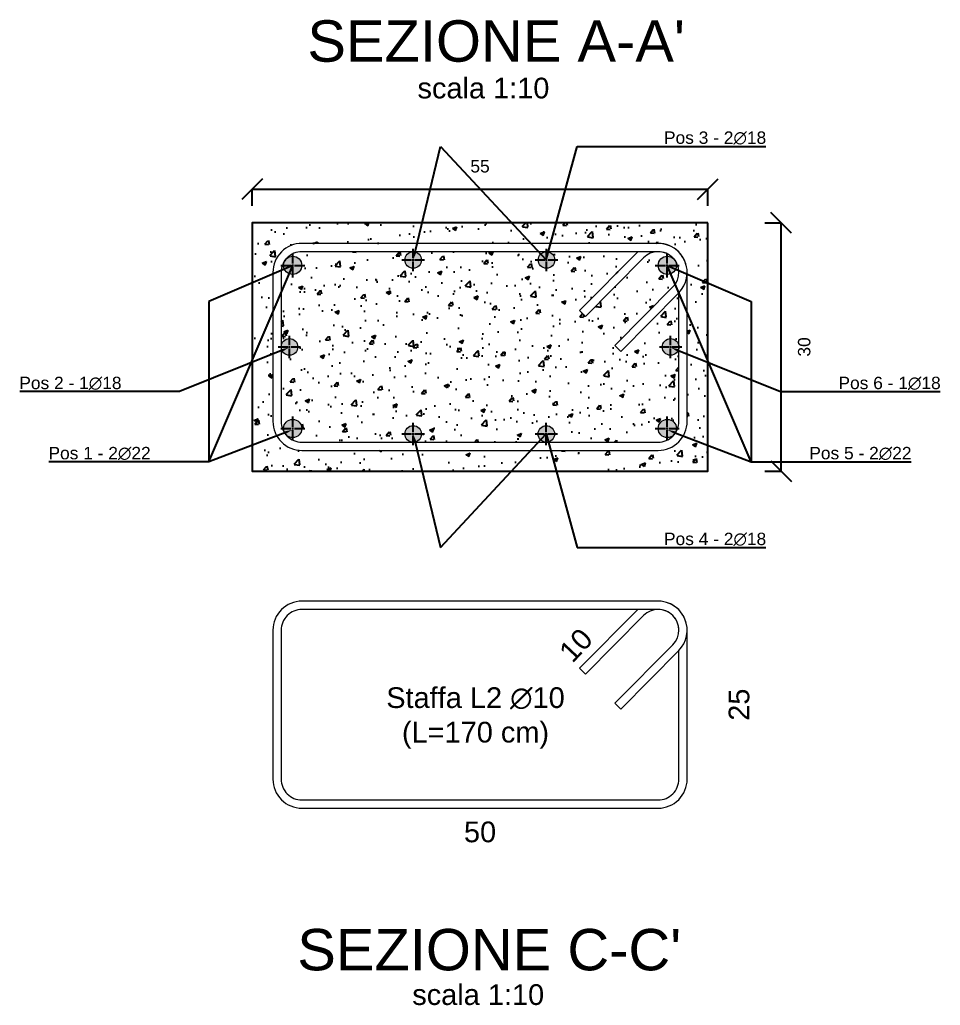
# Model space of a CAD drawing. Header units: millimetres. Extents: x -455371 to 117772, y -78417 to 116564.
# Drawn here: x -342279 to -341168, y 42179 to 43369 of the extents above; entities that cross this region are included whole.
import ezdxf
from ezdxf import colors
from ezdxf.entities.mleader import LeaderData, LeaderLine
from ezdxf.math import Vec2, Vec3

# ---------------------------------------------------------------- set-up
doc = ezdxf.new("R2010")
doc.units = ezdxf.units.MM
doc.linetypes.add('CENTER2', pattern=[28.575, 19.05, -3.175, 3.175, -3.175])
doc.layers.get('0').update_dxf_attribs({"color": 255})
for name, color, linetype, lineweight in [('armature', 5, 'Continuous', 18), ('Cls', 7, 'Continuous', 25), ('quote', 5, 'Continuous', 15), ('RETINO ARMATURE', 253, 'Continuous', 15), ('Scritte', 7, 'Continuous', 15), ('staffe', 10, 'Continuous', 15)]:
    doc.layers.add(name, color=color, linetype=linetype, lineweight=lineweight)
doc.layers.add('RETINI', color=253, linetype='Continuous')
doc.styles.get("Standard").update_dxf_attribs({"font": 'arial.ttf'})
doc.dimstyles.new('per distinte 1 a 10', dxfattribs={"dimtxt": 25, "dimasz": 150, "dimexe": 0.18, "dimexo": 250, "dimgap": 50, "dimtad": 2, "dimdec": 0, "dimlfac": 0.1, "dimzin": 0, "dimdsep": 46, "dimtxsty": 'Standard', "dimblk": 'NONE', "dimcen": 0, "dimse1": 1, "dimse2": 1, "dimsd1": 1, "dimsd2": 1, "dimadec": 0, "dimazin": 0, "dimtfac": 1, "dimtdec": 0, "dimtofl": 0, "dimtmove": 0, "dimatfit": 3, "dimldrblk": 'NONE', "dimfxl": 250, "dimfxlon": 1, "dimtolj": 1, "dimtzin": 0, "dimarcsym": 2})
doc.dimstyles.new('scala 1 a 10', dxfattribs={"dimtxt": 15, "dimasz": 25, "dimexe": 0.183, "dimexo": 0.1, "dimgap": 20, "dimtad": 2, "dimdec": 0, "dimlfac": 0.1, "dimzin": 0, "dimdsep": 46, "dimtxsty": 'Standard', "dimblk": 'OBLIQUE', "dimcen": -25, "dimadec": 0, "dimazin": 0, "dimtfac": 1, "dimtdec": 0, "dimtofl": 0, "dimtmove": 0, "dimatfit": 3, "dimfxl": 20, "dimfxlon": 1, "dimtolj": 1, "dimtzin": 0, "dimarcsym": 0})
pattern_1 = [(50, (5521.02, -11072.47), (52.833554, -4.622335), [5.5245, -60.7695]), (355, (5521.02, -11072.47), (-10.220592, 55.406485), [4.4196, -48.615769]), (100.451445, (5525.42, -11072.856), (42.612962, 50.784148), [4.6951026, -51.646171]), (46.1842, (5521.02, -11057.74), (78.612922, -12.192275), [8.28675, -91.15425]), (96.635558, (5527.57, -11058.755), (68.847199, 71.753576), [7.042657, -77.469326]), (351.18415, (5521.02, -11057.74), (68.847199, 71.753576), [6.62939, -72.923322]), (21, (5528.385, -11061.42), (43.9681735, -29.6569075), [5.5245, -60.7695]), (326, (5528.385, -11061.42), (17.922588, 53.41451), [4.4196, -48.6156]), (71.451445, (5532.05, -11063.893), (61.8907616, 23.757603), [4.6951026, -51.646082]), (37.5, (5521.02, -11072.47), (0.8956949, 24.5209613), [0, -48.02632, 0, -49.3522, 0, -48.79975]), (7.5, (5521.02, -11072.47), (19.3777021, 29.0523667), [0, -28.13812, 0, -46.92142, 0, -18.59915]), (327.5, (5504.593, -11072.47), (39.3212726, -1.6613358), [0, -18.415, 0, -57.4548, 0, -76.2381]), (317.5, (5497.227, -11072.47), (42.9574626, 7.3736824), [0, -23.9395, 0, -38.15588, 0, -54.1401])]

# ---------------------------------------------------------------- blocks, each defined once
blk = doc.blocks.new('*U1449')
at = {"layer": 'Cls', "color": 0, "linetype": 'CENTER2', "transparency": 16777216}
for p, q in [((0, 2.2), (0, 14.5)), ((-14.5, 0), (-2.2, 0)), ((2.2, 0), (14.5, 0)), ((0, -14.5), (0, -2.2))]:
    blk.add_line(p, q, dxfattribs=at)
at = {"layer": 'Cls', "color": 0, "linetype": 'Continuous', "transparency": 16777216}
for p, q in [((-1.1, 0), (1.1, 0)), ((0, -1.1), (0, 1.1))]:
    blk.add_line(p, q, dxfattribs=at)
blk = doc.blocks.new('*U1450')
at = {"layer": 'Cls', "color": 0, "linetype": 'CENTER2', "transparency": 16777216}
for p, q in [((0, 2), (0, 13.5)), ((-13.5, 0), (-2, 0)), ((2, 0), (13.5, 0)), ((0, -13.5), (0, -2))]:
    blk.add_line(p, q, dxfattribs=at)
at = {"layer": 'Cls', "color": 0, "linetype": 'Continuous', "transparency": 16777216}
for p, q in [((-1, 0), (1, 0)), ((0, -1), (0, 1))]:
    blk.add_line(p, q, dxfattribs=at)
blk = doc.blocks.new('*U1451')
at = {"layer": 'Cls', "color": 0, "linetype": 'CENTER2', "transparency": 16777216}
for p, q in [((0, 2.2), (0, 14.5)), ((-14.5, 0), (-2.2, 0)), ((2.2, 0), (14.5, 0)), ((0, -14.5), (0, -2.2))]:
    blk.add_line(p, q, dxfattribs=at)
at = {"layer": 'Cls', "color": 0, "linetype": 'Continuous', "transparency": 16777216}
for p, q in [((-1.1, 0), (1.1, 0)), ((0, -1.1), (0, 1.1))]:
    blk.add_line(p, q, dxfattribs=at)
blk = doc.blocks.new('*U1452')
at = {"layer": 'Cls', "color": 0, "linetype": 'CENTER2', "transparency": 16777216}
for p, q in [((0, 2), (0, 13.5)), ((-13.5, 0), (-2, 0)), ((2, 0), (13.5, 0)), ((0, -13.5), (0, -2))]:
    blk.add_line(p, q, dxfattribs=at)
at = {"layer": 'Cls', "color": 0, "linetype": 'Continuous', "transparency": 16777216}
for p, q in [((-1, 0), (1, 0)), ((0, -1), (0, 1))]:
    blk.add_line(p, q, dxfattribs=at)
blk = doc.blocks.new('*U1469')
at = {"layer": 'Cls', "color": 0, "linetype": 'CENTER2', "transparency": 16777216}
for p, q in [((0, 2), (0, 13.5)), ((-13.5, 0), (-2, 0)), ((2, 0), (13.5, 0)), ((0, -13.5), (0, -2))]:
    blk.add_line(p, q, dxfattribs=at)
at = {"layer": 'Cls', "color": 0, "linetype": 'Continuous', "transparency": 16777216}
for p, q in [((-1, 0), (1, 0)), ((0, -1), (0, 1))]:
    blk.add_line(p, q, dxfattribs=at)
blk = doc.blocks.new('*U1470')
at = {"layer": 'Cls', "color": 0, "linetype": 'CENTER2', "transparency": 16777216}
for p, q in [((0, 2), (0, 13.5)), ((-13.5, 0), (-2, 0)), ((2, 0), (13.5, 0)), ((0, -13.5), (0, -2))]:
    blk.add_line(p, q, dxfattribs=at)
at = {"layer": 'Cls', "color": 0, "linetype": 'Continuous', "transparency": 16777216}
for p, q in [((-1, 0), (1, 0)), ((0, -1), (0, 1))]:
    blk.add_line(p, q, dxfattribs=at)
blk = doc.blocks.new('*U1471')
at = {"layer": 'Cls', "color": 0, "linetype": 'CENTER2', "transparency": 16777216}
for p, q in [((0, 2), (0, 13.5)), ((-13.5, 0), (-2, 0)), ((2, 0), (13.5, 0)), ((0, -13.5), (0, -2))]:
    blk.add_line(p, q, dxfattribs=at)
at = {"layer": 'Cls', "color": 0, "linetype": 'Continuous', "transparency": 16777216}
for p, q in [((-1, 0), (1, 0)), ((0, -1), (0, 1))]:
    blk.add_line(p, q, dxfattribs=at)
blk = doc.blocks.new('*U1472')
at = {"layer": 'Cls', "color": 0, "linetype": 'CENTER2', "transparency": 16777216}
for p, q in [((0, 2.2), (0, 14.5)), ((-14.5, 0), (-2.2, 0)), ((2.2, 0), (14.5, 0)), ((0, -14.5), (0, -2.2))]:
    blk.add_line(p, q, dxfattribs=at)
at = {"layer": 'Cls', "color": 0, "linetype": 'Continuous', "transparency": 16777216}
for p, q in [((-1.1, 0), (1.1, 0)), ((0, -1.1), (0, 1.1))]:
    blk.add_line(p, q, dxfattribs=at)
blk = doc.blocks.new('*U1473')
at = {"layer": 'Cls', "color": 0, "linetype": 'CENTER2', "transparency": 16777216}
for p, q in [((0, 2), (0, 13.5)), ((-13.5, 0), (-2, 0)), ((2, 0), (13.5, 0)), ((0, -13.5), (0, -2))]:
    blk.add_line(p, q, dxfattribs=at)
at = {"layer": 'Cls', "color": 0, "linetype": 'Continuous', "transparency": 16777216}
for p, q in [((-1, 0), (1, 0)), ((0, -1), (0, 1))]:
    blk.add_line(p, q, dxfattribs=at)
blk = doc.blocks.new('*U1474')
at = {"layer": 'Cls', "color": 0, "linetype": 'CENTER2', "transparency": 16777216}
for p, q in [((0, 2.2), (0, 14.5)), ((-14.5, 0), (-2.2, 0)), ((2.2, 0), (14.5, 0)), ((0, -14.5), (0, -2.2))]:
    blk.add_line(p, q, dxfattribs=at)
at = {"layer": 'Cls', "color": 0, "linetype": 'Continuous', "transparency": 16777216}
for p, q in [((-1.1, 0), (1.1, 0)), ((0, -1.1), (0, 1.1))]:
    blk.add_line(p, q, dxfattribs=at)
blk = doc.blocks.new('*D1632')
at = {"layer": 'Defpoints', "color": 0, "transparency": 16777216}
for p in [(-341473.7, 42666.7), (-341508.7, 42416.7), (-341473.7, 42416.7)]:
    blk.add_point(p, dxfattribs=at)
at = {"layer": 'quote', "color": 0, "transparency": 16777216, "insert": (-341411, 42541.7), "char_height": 25, "attachment_point": 5, "rotation": 90}
blk.add_mtext('\\A1;25', dxfattribs=at)
blk = doc.blocks.new('_None')
blk = doc.blocks.new('*D1633')
at = {"layer": 'Defpoints', "color": 0, "transparency": 16777216}
for p in [(-341973.7, 42631.7), (-341473.7, 42631.7), (-341473.7, 42450.7)]:
    blk.add_point(p, dxfattribs=at)
at = {"layer": 'quote', "color": 0, "transparency": 16777216, "insert": (-341723.7, 42387.9), "char_height": 25, "attachment_point": 5}
blk.add_mtext('\\A1;50', dxfattribs=at)
blk = doc.blocks.new('_Oblique')
at = {"color": 0, "linetype": 'ByBlock', "lineweight": -2}
blk.add_line((-0.5, -0.5), (0.5, 0.5), dxfattribs=at)
blk = doc.blocks.new('*D2253')
at = {"layer": 'Defpoints', "color": 0, "transparency": 16777216}
for p in [(-341448.7, 43164.1), (-341998.7, 43123.7), (-341448.7, 43123.7)]:
    blk.add_point(p, dxfattribs=at)
at = {"layer": 'quote', "color": 0, "lineweight": -2, "transparency": 16777216}
for p, q in [((-341998.7, 43144.1), (-341998.7, 43164.3)), ((-341998.7, 43164.1), (-341448.7, 43164.1)), ((-341448.7, 43144.1), (-341448.7, 43164.3))]:
    blk.add_line(p, q, dxfattribs=at)
at = {"layer": 'quote', "color": 0, "lineweight": -2, "transparency": 16777216, "xscale": 25, "yscale": 25, "zscale": 25, "rotation": 180}
blk.add_blockref('_Oblique', (-341998.7, 43164.1), dxfattribs=at)
at = {"layer": 'quote', "color": 0, "lineweight": -2, "transparency": 16777216, "xscale": 25, "yscale": 25, "zscale": 25}
blk.add_blockref('_Oblique', (-341448.7, 43164.1), dxfattribs=at)
at = {"layer": 'quote', "color": 0, "transparency": 16777216, "insert": (-341723.7, 43191.7), "char_height": 15, "attachment_point": 5}
blk.add_mtext('\\A1;55', dxfattribs=at)
blk = doc.blocks.new('*D2254')
at = {"layer": 'Defpoints', "color": 0, "transparency": 16777216}
for p in [(-341998.7, 43123.7), (-341360.1, 43123.7), (-341998.7, 42823.7)]:
    blk.add_point(p, dxfattribs=at)
at = {"layer": 'quote', "color": 0, "lineweight": -2, "transparency": 16777216}
for p, q in [((-341380.1, 43123.7), (-341359.9, 43123.7)), ((-341360.1, 42823.7), (-341360.1, 43123.7)), ((-341380.1, 42823.7), (-341359.9, 42823.7))]:
    blk.add_line(p, q, dxfattribs=at)
at = {"layer": 'quote', "color": 0, "lineweight": -2, "transparency": 16777216, "xscale": 25, "yscale": 25, "zscale": 25}
for p, rotation in [((-341360.1, 43123.7), 90), ((-341360.1, 42823.7), 270)]:
    blk.add_blockref('_Oblique', p, dxfattribs=dict(at, rotation=rotation))
at = {"layer": 'quote', "color": 0, "transparency": 16777216, "insert": (-341332.4, 42973.7), "char_height": 15, "attachment_point": 5, "rotation": 90}
blk.add_mtext('\\A1;30', dxfattribs=at)

msp = doc.modelspace()

# ---------------------------------------------------------------- hatches: boundary and pattern name
at = {"layer": 'RETINI'}
h = msp.add_hatch(dxfattribs=at)
h.set_pattern_fill('AR-CONC', color=256, scale=0.29)
h.set_pattern_definition(pattern_1)
h.paths.add_polyline_path([(-341448.7, 43123.7), (-341998.7, 43123.7), (-341998.7, 42823.7), (-341448.7, 42823.7)])
h.paths.add_polyline_path([(-341473.7, 42883.7, -0.414214), (-341508.7, 42848.7), (-341938.7, 42848.7, -0.414214), (-341973.7, 42883.7), (-341973.7, 43063.7, -0.414214), (-341938.7, 43098.7), (-341508.7, 43098.7, -0.414214), (-341473.7, 43063.7)], flags=16)
h.paths.add_polyline_path([(-341483.7, 42883.7, -0.414214), (-341508.7, 42858.7), (-341938.7, 42858.7, -0.414214), (-341963.7, 42883.7), (-341963.7, 43063.7, -0.414214), (-341938.7, 43088.7), (-341508.7, 43088.7, -0.315787), (-341485.2, 43072.2), (-341486.7, 43072.2, -1), (-341508.7, 43072.2, -0.414214), (-341497.7, 43083.2), (-341497.7, 43086.1, 0.32833), (-341526.8, 43080.9), (-341596.5, 43010.5), (-341603.6, 43017.6), (-341533.2, 43088.7), (-341644.3, 43088.7, -0.437501), (-341633.5, 43078.7, -1), (-341653.5, 43078.7, -0.391303), (-341644.3, 43088.7), (-341805, 43088.7, -0.432255), (-341794.4, 43078.7, -1), (-341814.4, 43078.7, -0.396399), (-341805, 43088.7), (-341938.7, 43088.7, 0.115463), (-341949.8, 43086.1), (-341949.8, 43083.2, -0.414214), (-341938.8, 43072.2, -1), (-341960.8, 43072.2), (-341962.3, 43072.2, 0.087042), (-341963.7, 43063.7), (-341963.7, 42973.7, -1), (-341943.7, 42973.7, -1), (-341963.7, 42973.7), (-341963.7, 42883.7, 0.086564), (-341962.3, 42875.2), (-341960.8, 42875.2, -1), (-341938.8, 42875.2, -0.414214), (-341949.8, 42864.2), (-341949.8, 42861.2, 0.114975), (-341938.7, 42858.7), (-341803.8, 42858.7, -0.429721), (-341814.4, 42868.6, -1), (-341794.4, 42868.6, -0.398874), (-341803.8, 42858.7), (-341642.9, 42858.7, -0.438475), (-341653.7, 42868.6, -1), (-341633.7, 42868.6, -0.390361), (-341642.9, 42858.7), (-341508.7, 42858.7, 0.114975), (-341497.7, 42861.2), (-341497.7, 42864.2, -0.414214), (-341508.7, 42875.2, -1), (-341486.7, 42875.2), (-341485.2, 42875.2, 0.086564), (-341483.7, 42883.7), (-341483.7, 42973.7, -1), (-341503.7, 42973.7, -1), (-341483.7, 42973.7)], flags=0)
h = msp.add_hatch(dxfattribs=at)
h.set_pattern_fill('AR-CONC', color=256, scale=0.29)
h.set_pattern_definition(pattern_1)
h.paths.add_polyline_path([(-341814.4, 43078.7, -0.396399), (-341805, 43088.7), (-341938.7, 43088.7, 0.115463), (-341949.8, 43086.1), (-341949.8, 43083.2, -0.414214), (-341938.8, 43072.2, -1), (-341960.8, 43072.2), (-341962.3, 43072.2, 0.087042), (-341963.7, 43063.7), (-341963.7, 42973.7, -1), (-341943.7, 42973.7, -1), (-341963.7, 42973.7), (-341963.7, 42883.7, 0.086564), (-341962.3, 42875.2), (-341960.8, 42875.2, -1), (-341938.8, 42875.2, -0.414214), (-341949.8, 42864.2), (-341949.8, 42861.2, 0.114975), (-341938.7, 42858.7), (-341803.8, 42858.7, -0.429721), (-341814.4, 42868.6, -1), (-341794.4, 42868.6, -0.398874), (-341803.8, 42858.7), (-341642.9, 42858.7, -0.438475), (-341653.7, 42868.6, -1), (-341633.7, 42868.6, -0.390361), (-341642.9, 42858.7), (-341508.7, 42858.7, 0.114975), (-341497.7, 42861.2), (-341497.7, 42864.2, -0.414214), (-341508.7, 42875.2, -1), (-341486.7, 42875.2), (-341485.2, 42875.2, 0.086564), (-341483.7, 42883.7), (-341483.7, 42973.7, -1), (-341503.7, 42973.7, -1), (-341483.7, 42973.7), (-341483.7, 43039.2), (-341553.8, 42968.3), (-341560.9, 42975.4), (-341491, 43046.1, 0.289543), (-341485.2, 43072.2), (-341486.7, 43072.2, -1), (-341508.7, 43072.2, -0.414214), (-341497.7, 43083.2), (-341497.7, 43086.1, 0.32833), (-341526.8, 43080.9), (-341596.5, 43010.5), (-341603.6, 43017.6), (-341533.2, 43088.7), (-341644.3, 43088.7, -0.437501), (-341633.5, 43078.7, -1), (-341653.5, 43078.7, -0.391303), (-341644.3, 43088.7), (-341805, 43088.7, -0.432255), (-341794.4, 43078.7, -1)])
at = {"layer": 'RETINO ARMATURE'}
h = msp.add_hatch(color=256, dxfattribs=at)
h.dxf.hatch_style = 1
h.paths.add_polyline_path([(-341938.8, 43072.2, 1), (-341960.8, 43072.2, 1)])
h = msp.add_hatch(color=256, dxfattribs=at)
h.dxf.hatch_style = 1
h.paths.add_polyline_path([(-341803.7, 43088.7), (-341805, 43088.7, 0.396399), (-341814.4, 43078.7), (-341814, 43075.9, 0.864726), (-341794.4, 43078.6), (-341794.4, 43079, 0.38653)])
h = msp.add_hatch(color=256, dxfattribs=at)
h.dxf.hatch_style = 1
h.paths.add_polyline_path([(-341643.1, 43088.7), (-341644.3, 43088.7, 0.391303), (-341653.5, 43078.7, 0.916357), (-341633.7, 43076.9), (-341633.7, 43079.1, 0.384742)])
h.paths.add_polyline_path([(-341642.7, 43088.7), (-341643.1, 43088.7, -0.384742), (-341633.7, 43079.1), (-341633.7, 43078.7), (-341633.5, 43078.7, 0.391303)])
h.paths.add_polyline_path([(-341633.5, 43078.7), (-341633.7, 43078.7), (-341633.7, 43076.9, 0.043647)])
h.paths.add_polyline_path([(-341508.7, 43072.2, 1), (-341486.7, 43072.2, 1)])
h = msp.add_hatch(color=256, dxfattribs=at)
h.dxf.hatch_style = 1
h.paths.add_polyline_path([(-341943.7, 42973.7, 1), (-341963.7, 42973.7, 1)])
h = msp.add_hatch(color=256, dxfattribs=at)
h.dxf.hatch_style = 1
h.paths.add_polyline_path([(-341508.7, 42875.2, 1), (-341486.7, 42875.2, 1)])
h.paths.add_polyline_path([(-341503.7, 42973.7, 1), (-341483.7, 42973.7, 1)])
h = msp.add_hatch(color=256, dxfattribs=at)
h.dxf.hatch_style = 1
h.paths.add_polyline_path([(-341938.8, 42875.2, 1), (-341960.8, 42875.2, 1)])
h = msp.add_hatch(color=256, dxfattribs=at)
h.dxf.hatch_style = 1
h.paths.add_polyline_path([(-341794.4, 42868.6, 0.017753), (-341794.4, 42869.3), (-341794.6, 42870.7, 0.837197), (-341814.3, 42870), (-341814.3, 42868.6, 0.619512), (-341798.2, 42860.7, 0.231788)])
h = msp.add_hatch(color=256, dxfattribs=at)
h.dxf.hatch_style = 1
h.paths.add_polyline_path([(-341633.7, 42868.6, 0.017753), (-341633.8, 42869.3), (-341634, 42870.7, 0.837197), (-341653.6, 42870), (-341653.7, 42868.6, 0.619512), (-341637.6, 42860.7, 0.231788)])

# ---------------------------------------------------------------- linework, layer by layer
at = {"layer": 'armature'}
for centre, radius in [((-341949.8, 43072.2), 11), ((-341804.4, 43078.7), 10), ((-341643.5, 43078.7), 10), ((-341497.7, 43072.2), 11), ((-341953.7, 42973.7), 10), ((-341493.7, 42973.7), 10), ((-341949.8, 42875.2), 11), ((-341497.7, 42875.2), 11), ((-341804.4, 42868.6), 10), ((-341643.7, 42868.6), 10)]:
    msp.add_circle(centre, radius, dxfattribs=at)
at = {"layer": 'Cls'}
msp.add_lwpolyline([(-341448.7, 43123.7), (-341998.7, 43123.7), (-341998.7, 42823.7), (-341448.7, 42823.7), (-341448.7, 43123.7)], dxfattribs=at)
at = {"layer": 'staffe'}
for points in [[(-341508.7, 43098.7), (-341938.7, 43098.7, 0.414214), (-341973.7, 43063.7), (-341973.7, 42883.7, 0.414214), (-341938.7, 42848.7), (-341508.7, 42848.7, 0.414214), (-341473.7, 42883.7), (-341473.7, 43063.7, 0.414214)], [(-341508.7, 42666.7), (-341938.7, 42666.7, 0.414214), (-341973.7, 42631.7), (-341973.7, 42451.7, 0.414214), (-341938.7, 42416.7), (-341508.7, 42416.7, 0.414214), (-341473.7, 42451.7), (-341473.7, 42631.7, 0.414214)]]:
    msp.add_lwpolyline(points, format="xyb", close=True, dxfattribs=at)
for points in [[(-341490.6, 43046.5), (-341560.9, 42975.4), (-341553.8, 42968.3), (-341483.9, 43039, 0.666247), (-341508.7, 43098.7, 0.666247)], [(-341483.7, 43063.7, 0.414214), (-341508.7, 43088.7), (-341938.7, 43088.7, 0.414214), (-341963.7, 43063.7), (-341963.7, 42883.7, 0.414214), (-341938.7, 42858.7), (-341508.7, 42858.7, 0.414214), (-341483.7, 42883.7), (-341483.7, 43039.2)], [(-341490.6, 42614.5), (-341560.9, 42543.4), (-341553.8, 42536.3), (-341483.9, 42607, 0.666247), (-341508.7, 42666.7, 0.666247)], [(-341483.7, 42631.7, 0.414214), (-341508.7, 42656.7), (-341938.7, 42656.7, 0.414214), (-341963.7, 42631.7), (-341963.7, 42451.7, 0.414214), (-341938.7, 42426.7), (-341508.7, 42426.7, 0.414214), (-341483.7, 42451.7), (-341483.7, 42607.2)]]:
    msp.add_lwpolyline(points, format="xyb", dxfattribs=at)
for points in [[(-341803.7, 43088.7), (-341805, 43088.7)], [(-341642.7, 43088.7), (-341644.3, 43088.7)], [(-341533.2, 43088.7), (-341603.6, 43017.6), (-341596.5, 43010.5), (-341526.5, 43081.2)], [(-341804.9, 42858.7), (-341803.8, 42858.7)], [(-341644.6, 42858.7), (-341642.9, 42858.7)], [(-341533.2, 42656.7), (-341603.6, 42585.6), (-341596.5, 42578.5), (-341526.5, 42649.2)]]:
    msp.add_lwpolyline(points, dxfattribs=at)
for centre in [(-341508.7, 43063.7), (-341508.7, 42631.7)]:
    msp.add_arc(centre, 25, 315.3064, 135.3064, dxfattribs=at)

# ---------------------------------------------------------------- block references
at = {"layer": 'Cls', "linetype": 'CENTER2'}
for name, p in [('*U1451', (-341949.8, 43072.2)), ('*U1452', (-341804.4, 43078.7)), ('*U1469', (-341643.5, 43078.7)), ('*U1474', (-341497.7, 43072.2)), ('*U1450', (-341953.7, 42973.7)), ('*U1473', (-341493.7, 42973.7)), ('*U1449', (-341949.8, 42875.2)), ('*U1471', (-341804.4, 42868.6)), ('*U1470', (-341643.7, 42868.6)), ('*U1472', (-341497.7, 42875.2))]:
    msp.add_blockref(name, p, dxfattribs=at)

# ---------------------------------------------------------------- texts
at = {"layer": 'Scritte', "attachment_point": 1}
for s, width, insert, char_height in [("SEZIONE A-A'", 923.094, (-341932.1, 43368.1), 50), ('scala 1:10', 923.094, (-341799.2, 43298.8), 25), ('\\pxqc;Staffa L2 ∅10 (L=170 cm)', 219.669, (-341839, 42562.7), 25), ("SEZIONE C-C'", 923.094, (-341944.3, 42270.9), 50), ('scala 1:10', 923.094, (-341805.5, 42204.1), 25)]:
    msp.add_mtext_dynamic_manual_height_columns(s, width=width, gutter_width=12.5, heights=[0], dxfattribs=dict(at, insert=insert, char_height=char_height))
at = {"layer": 'Scritte', "insert": (-341630.5, 42608), "char_height": 25, "attachment_point": 1, "rotation": 46.7232}
msp.add_mtext_dynamic_manual_height_columns('10', width=76.834, gutter_width=12.5, heights=[0], dxfattribs=at)

# ---------------------------------------------------------------- dimensions: what is measured, and where the dimension line sits
at = {"layer": 'quote'}
dim = msp.add_linear_dim(base=(-341448.7, 43164.1), p1=(-341998.7, 43123.7), p2=(-341448.7, 43123.7), dimstyle='scala 1 a 10', dxfattribs=at)
dim.commit()
dim.dimension.update_dxf_attribs({"geometry": '*D2253', "text_midpoint": (-341723.7, 43191.7)})
dim = msp.add_linear_dim(base=(-341360.1, 43123.7), p1=(-341998.7, 42823.7), p2=(-341998.7, 43123.7), angle=90, dimstyle='scala 1 a 10', dxfattribs=at)
dim.commit()
dim.dimension.update_dxf_attribs({"geometry": '*D2254', "text_midpoint": (-341332.4, 42973.7)})
for base, p1, p2, angle, picture, middle, dimtype in [((-341473.7, 42416.7), (-341473.7, 42666.7), (-341508.7, 42416.7), 90, '*D1632', (-341473.7, 42541.7), 160), ((-341473.7, 42450.7), (-341973.7, 42631.7), (-341473.7, 42631.7), 0, '*D1633', (-341723.7, 42450.7), 161)]:
    dim = msp.add_linear_dim(base=base, p1=p1, p2=p2, angle=angle, dimstyle='per distinte 1 a 10', dxfattribs=at)
    dim.commit()
    dim.dimension.update_dxf_attribs({"geometry": picture, "text_midpoint": middle, "dimtype": dimtype})

# ---------------------------------------------------------------- leaders
ml = msp.add_multileader_mtext('Standard', dxfattribs=at)
ml.set_content('Pos 3 - 2∅18', color=256)
ml.set_leader_properties()
ml.build(insert=Vec2(0, 0))
ml.multileader.update_dxf_attribs({"text_left_attachment_type": 6, "text_right_attachment_type": 6, "dogleg_length": 20, "arrow_head_size": 10})
ctx = ml.context
ctx.base_point, ctx.char_height, ctx.arrow_head_size, ctx.landing_gap_size, ctx.plane_origin = Vec3(-341551.7, 43215.9), 15, 10, 50, Vec3(-341904.2, 43071.9)
ctx.left_attachment, ctx.right_attachment = 6, 6
notes = []
notes.append((ctx, [(0, (1, 1, 0), (-341571.7, 43215.9), (1, 0), 20, [(2, [(-341804.4, 43078.7), (-341771.6, 43215.9), (-341643.7, 43078.7), (-341606.5, 43215.9)], 0, [])])]))
ctx.mtext.insert, ctx.mtext.flow_direction = Vec3(-341501.7, 43233.9), 5
ml = msp.add_multileader_mtext('Standard', dxfattribs=at)
ml.set_content('Pos 1 - 2∅22', color=256)
ml.set_leader_properties()
ml.build(insert=Vec2(0, 0))
ml.multileader.update_dxf_attribs({"text_left_attachment_type": 6, "text_right_attachment_type": 6, "dogleg_length": 20, "arrow_head_size": 10})
ctx = ml.context
ctx.base_point, ctx.char_height, ctx.arrow_head_size, ctx.landing_gap_size, ctx.plane_origin = Vec3(-342291.9, 42835), 15, 10, 50, Vec3(-341949.8, 42873.7)
ctx.left_attachment, ctx.right_attachment, ctx.text_align_type = 6, 6, 2
notes.append((ctx, [(0, (1, 1, 0), (-342051.2, 42835), (-1, 0), 20, [(1, [(-341949.8, 42873.7), (-342051.2, 42835), (-341949.8, 43072.2), (-342051.2, 43028.6)], 0, [])])]))
ctx.mtext.insert, ctx.mtext.alignment, ctx.mtext.flow_direction = Vec3(-342121.2, 42853), 3, 5
ml = msp.add_multileader_mtext('Standard', dxfattribs=at)
ml.set_content('Pos 5 - 2∅22', color=256)
ml.set_leader_properties()
ml.build(insert=Vec2(0, 0))
ml.multileader.update_dxf_attribs({"text_left_attachment_type": 6, "text_right_attachment_type": 6, "dogleg_length": 20, "arrow_head_size": 10})
ctx = ml.context
ctx.base_point, ctx.char_height, ctx.arrow_head_size, ctx.landing_gap_size, ctx.plane_origin = Vec3(-341376.3, 42835), 15, 10, 50, Vec3(-341497.7, 42873.7)
ctx.left_attachment, ctx.right_attachment = 6, 6
notes.append((ctx, [(0, (1, 1, 0), (-341396.3, 42835), (1, 0), 20, [(1, [(-341497.7, 42873.7), (-341396.3, 42835), (-341497.7, 43072.2), (-341396.3, 43028.6)], 0, [])])]))
ctx.mtext.insert, ctx.mtext.flow_direction = Vec3(-341326.3, 42853), 5
ml = msp.add_multileader_mtext('Standard', dxfattribs=at)
ml.set_content('Pos 2 - 1∅18', color=256)
ml.set_leader_properties()
ml.build(insert=Vec2(0, 0))
ml.multileader.update_dxf_attribs({"text_left_attachment_type": 6, "text_right_attachment_type": 6, "dogleg_length": 20, "arrow_head_size": 10})
ctx = ml.context
ctx.base_point, ctx.char_height, ctx.arrow_head_size, ctx.landing_gap_size, ctx.plane_origin = Vec3(-342327.3, 42919.7), 15, 10, 50, Vec3(-341642, 42837.4)
ctx.left_attachment, ctx.right_attachment, ctx.text_align_type = 6, 6, 2
notes.append((ctx, [(0, (1, 1, 0), (-342086.4, 42919.7), (-1, 0), 20, [(3, [(-341954, 42973), (-342086.4, 42919.7)], 0, [])])]))
ctx.mtext.insert, ctx.mtext.alignment, ctx.mtext.flow_direction = Vec3(-342156.4, 42937.7), 3, 5
ml = msp.add_multileader_mtext('Standard', dxfattribs=at)
ml.set_content('Pos 6 - 1∅18', color=256)
ml.set_leader_properties()
ml.build(insert=Vec2(0, 0))
ml.multileader.update_dxf_attribs({"text_left_attachment_type": 6, "text_right_attachment_type": 6, "dogleg_length": 20, "arrow_head_size": 10})
ctx = ml.context
ctx.base_point, ctx.char_height, ctx.arrow_head_size, ctx.landing_gap_size, ctx.plane_origin = Vec3(-341341.1, 42919.7), 15, 10, 50, Vec3(-341805.5, 42837.4)
ctx.left_attachment, ctx.right_attachment = 6, 6
notes.append((ctx, [(0, (1, 1, 0), (-341361.1, 42919.7), (1, 0), 20, [(3, [(-341493.5, 42973), (-341361.1, 42919.7)], 0, [])])]))
ctx.mtext.insert, ctx.mtext.flow_direction = Vec3(-341291.1, 42937.7), 5
ml = msp.add_multileader_mtext('Standard', dxfattribs=at)
ml.set_content('Pos 4 - 2∅18', color=256)
ml.set_leader_properties()
ml.build(insert=Vec2(0, 0))
ml.multileader.update_dxf_attribs({"text_left_attachment_type": 6, "text_right_attachment_type": 6, "dogleg_length": 20, "arrow_head_size": 10})
ctx = ml.context
ctx.base_point, ctx.char_height, ctx.arrow_head_size, ctx.landing_gap_size, ctx.plane_origin = Vec3(-341551.7, 42731.4), 15, 10, 50, Vec3(-341904.2, 42875.4)
ctx.left_attachment, ctx.right_attachment = 6, 6
notes.append((ctx, [(0, (1, 1, 0), (-341571.7, 42731.4), (1, 0), 20, [(2, [(-341804.4, 42868.6), (-341771.6, 42731.4), (-341643.7, 42868.6), (-341606.5, 42731.4)], 0, [])])]))
ctx.mtext.insert, ctx.mtext.flow_direction = Vec3(-341501.7, 42749.4), 5
for ctx, leaders in notes:
    for number, flags, end, landing, length, lines in leaders:
        leader = LeaderData()
        leader.index, (leader.has_last_leader_line, leader.has_dogleg_vector, leader.attachment_direction) = number, flags
        leader.last_leader_point, leader.dogleg_vector, leader.dogleg_length = Vec3(end), Vec3(landing), length
        for number, points, colour, breaks in lines:
            line = LeaderLine()
            line.index, line.vertices, line.color, line.breaks = number, Vec3.list(points), colors.encode_raw_color(colour), breaks
            leader.lines.append(line)
        ctx.leaders.append(leader)

doc.saveas('drawing.dxf')
